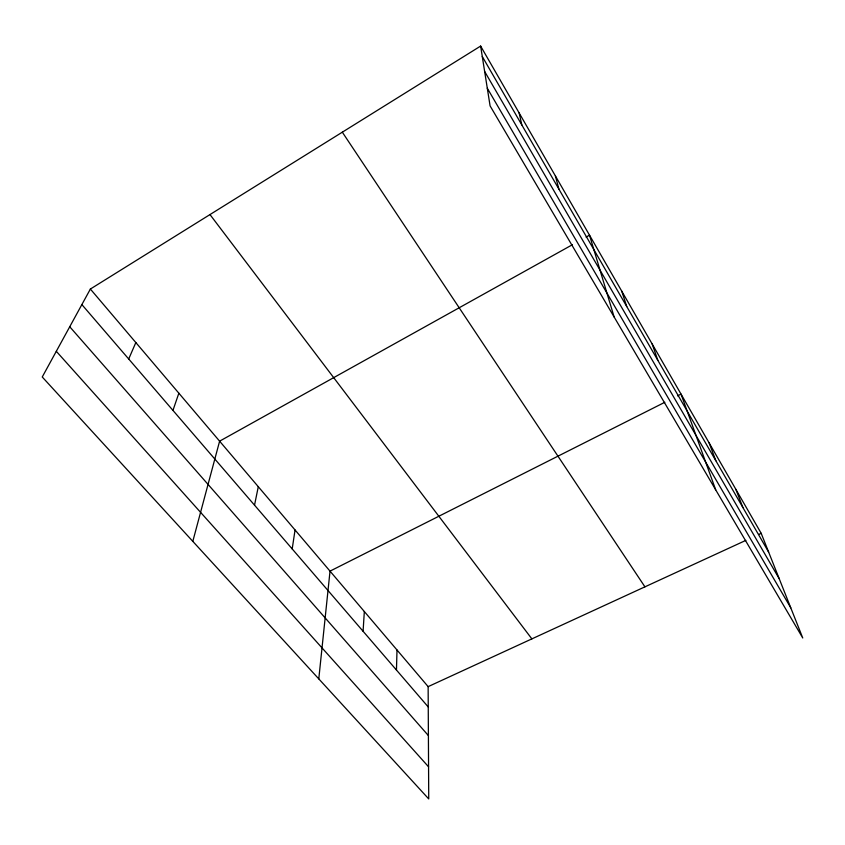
<?xml version="1.0" encoding="UTF-8"?>
<svg xmlns="http://www.w3.org/2000/svg" width="845" height="845" viewBox="0 0 845 845"><rect width="100%" height="100%" fill="white"/><g stroke="black" fill="none" stroke-linecap="round" stroke-linejoin="round"><path stroke-width="1.27" d="M396.463 670.043L397.002 649.974M363.086 631.268L364.332 611.516M318.787 678.884L330.025 571.135L664.825 402.283M292.201 548.923L295.053 529.973M254.525 505.162L258.295 486.699M192.808 541.36L219.615 441.164L572.382 244.733M172.95 410.395L178.855 393.189M128.704 358.988L135.834 342.552M90.373 289.043L42.25 376.986L428.732 798.926L428.14 686.636L90.373 289.043L480.625 46.074L761.187 533.322L802.75 637.986L490.089 105.889L480.625 46.074M586.092 237.096L589.514 235.185L614.125 316.981M677.553 395.861L681.028 394.108L715.694 489.836M428.14 686.636L745.86 540.377M758.831 534.41L761.187 533.322M56.309 351.309L428.563 766.806M69.734 326.751L428.404 735.594M81.87 304.591L428.246 706.969M209.982 214.577L531.875 638.883M342.32 132.179L644.925 586.842M487.29 88.218L790.783 607.84M484.65 71.487L779.206 578.698M482.273 56.509L768.654 552.123M735.858 489.329L742.945 507.634M709.177 442.991L715.842 460.715M652.192 344.031L657.832 360.329M621.74 291.134L626.768 306.566M555.387 175.908L558.936 189.185M519.147 112.987L521.819 124.944"/></g></svg>
